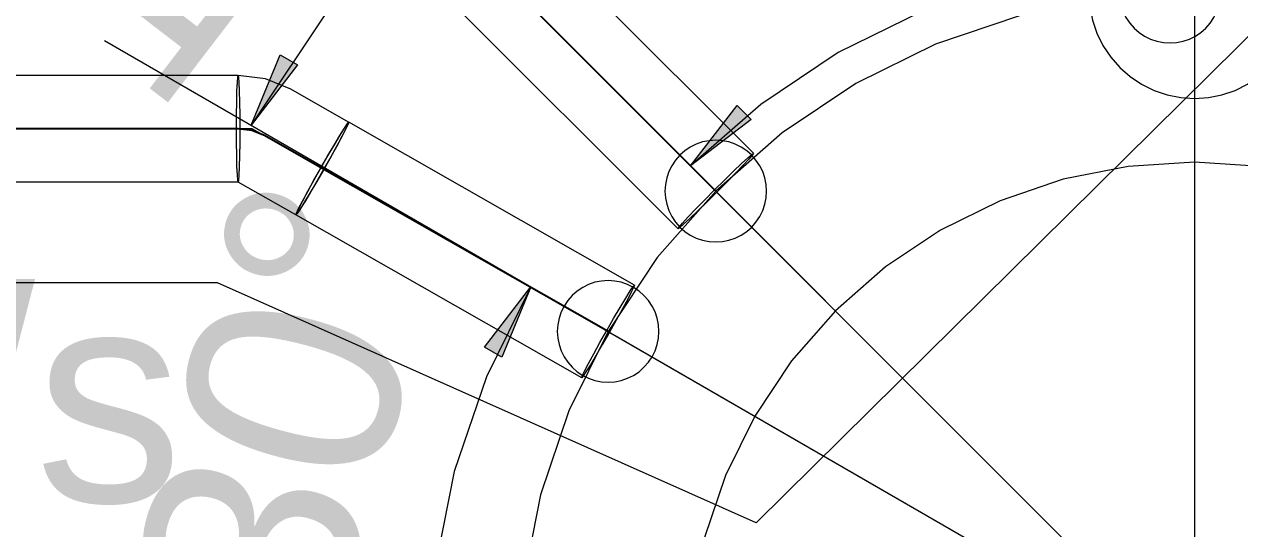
# Model space of a CAD drawing. Extents: x -1 to 1342, y -35 to 723.
# Drawn here: x 514.72 to 529.08, y 247.16 to 253.12 of the extents above; entities that cross this region are included whole.
import ezdxf
from ezdxf.lldxf.tags import DXFTag

# ---------------------------------------------------------------- set-up
doc = ezdxf.new("R2010")
doc.units = 0
doc.layers.get('0').update_dxf_attribs({"lineweight": 18})
for name, color, linetype, lineweight, true_color in [('S_Schmutzwasser', 7, 'Continuous', 18, 0xcc6600), ('S_Schmutzwasser@DELETE-EINSTRICH', 7, 'Continuous', 18, 0xcc6600), ('S_T_Text_Grundleitungen', 2, 'Continuous', 18, 0xffff00), ('X_Mass', 7, 'Continuous', 18, 0x0080ff)]:
    doc.layers.add(name, color=color, linetype=linetype, lineweight=lineweight, true_color=true_color)
doc.styles.get("Standard").update_dxf_attribs({"font": 'arial.ttf'})
tags = doc.linetypes.add('STRICHPUNKT2', pattern=[12.7, 6.35, -3.175, 0, -3.175]).pattern_tags.tags
tags[10:11] = [DXFTag(74, 4), DXFTag(75, 0), DXFTag(340, '0'), DXFTag(46, 0.0), DXFTag(50, 0.0), DXFTag(44, 0.0), DXFTag(45, 0.0)]
tags[8:9] = [DXFTag(74, 4), DXFTag(75, 0), DXFTag(340, '0'), DXFTag(46, 0.0), DXFTag(50, 0.0), DXFTag(44, 0.0), DXFTag(45, 0.0)]
tags[6:7] = [DXFTag(74, 4), DXFTag(75, 0), DXFTag(340, '0'), DXFTag(46, 0.0), DXFTag(50, 0.0), DXFTag(44, 0.0), DXFTag(45, 0.0)]
tags[4:5] = [DXFTag(74, 4), DXFTag(75, 0), DXFTag(340, '0'), DXFTag(46, 0.0), DXFTag(50, 0.0), DXFTag(44, 0.0), DXFTag(45, 0.0)]

# ---------------------------------------------------------------- blocks, each defined once
blk = doc.blocks.new('Kreis-A0SKLQHJLL', base_point=(520.544, 237.489))
at = {"color": 0, "linetype": 'ByBlock', "lineweight": -2, "ltscale": 0.18}
for p, q in [((526.474, 253.217), (525.483, 252.88)), ((525.483, 252.88), (524.544, 252.418)), ((524.544, 252.418), (523.674, 251.836)), ((523.674, 251.836), (522.887, 251.146)), ((522.887, 251.146), (522.197, 250.36)), ((522.197, 250.36), (521.616, 249.489)), ((521.616, 249.489), (521.153, 248.551)), ((521.153, 248.551), (520.817, 247.56)), ((520.817, 247.56), (520.613, 246.534))]:
    blk.add_line(p, q, dxfattribs=at)
blk = doc.blocks.new('Abwassersammelpunkt (Zentrale)-A0SKLQHNLL', base_point=(527.294, 252.239))
at = {"color": 0, "linetype": 'ByBlock', "lineweight": -2, "ltscale": 0.18}
for p, q in [((528.381, 254.729), (528.221, 254.697)), ((528.544, 254.739), (528.381, 254.729)), ((528.707, 254.729), (528.544, 254.739)), ((528.868, 254.697), (528.707, 254.729)), ((527.919, 254.572), (527.783, 254.481)), ((528.066, 254.644), (527.919, 254.572)), ((528.221, 254.697), (528.066, 254.644)), ((529.023, 254.644), (528.868, 254.697)), ((529.169, 254.572), (529.023, 254.644)), ((529.305, 254.481), (529.169, 254.572)), ((527.783, 254.481), (527.66, 254.373)), ((529.428, 254.373), (529.305, 254.481)), ((527.66, 254.373), (527.553, 254.25)), ((529.536, 254.25), (529.428, 254.373)), ((527.553, 254.25), (527.462, 254.114)), ((529.627, 254.114), (529.536, 254.25)), ((527.462, 254.114), (527.389, 253.968)), ((529.699, 253.968), (529.627, 254.114)), ((527.389, 253.968), (527.337, 253.813)), ((529.752, 253.813), (529.699, 253.968)), ((527.337, 253.813), (527.305, 253.653)), ((529.784, 253.653), (529.752, 253.813)), ((527.305, 253.653), (527.294, 253.489)), ((529.794, 253.489), (529.784, 253.653)), ((527.294, 253.489), (527.305, 253.326)), ((529.784, 253.326), (529.794, 253.489)), ((527.305, 253.326), (527.337, 253.166)), ((529.752, 253.166), (529.784, 253.326)), ((527.337, 253.166), (527.389, 253.011)), ((529.699, 253.011), (529.752, 253.166)), ((527.389, 253.011), (527.462, 252.864)), ((529.627, 252.864), (529.699, 253.011)), ((527.462, 252.864), (527.553, 252.728)), ((529.536, 252.728), (529.627, 252.864)), ((527.553, 252.728), (527.66, 252.606)), ((529.428, 252.606), (529.536, 252.728)), ((527.66, 252.606), (527.783, 252.498)), ((529.305, 252.498), (529.428, 252.606)), ((527.783, 252.498), (527.919, 252.407)), ((529.169, 252.407), (529.305, 252.498)), ((527.919, 252.407), (528.066, 252.335)), ((528.066, 252.335), (528.221, 252.282)), ((528.221, 252.282), (528.381, 252.25)), ((528.707, 252.25), (528.868, 252.282)), ((528.868, 252.282), (529.023, 252.335)), ((529.023, 252.335), (529.169, 252.407)), ((528.381, 252.25), (528.544, 252.239)), ((528.544, 252.239), (528.707, 252.25))]:
    blk.add_line(p, q, dxfattribs=at)
blk = doc.blocks.new('Abwassersammelpunkt (Zentrale)-A0SKLQHVLL', base_point=(522.287, 250.546))
at = {"color": 0, "linetype": 'ByBlock', "lineweight": -2, "ltscale": 0.18}
for p, q in [((522.658, 251.701), (522.587, 251.666)), ((522.732, 251.726), (522.658, 251.701)), ((522.809, 251.741), (522.732, 251.726)), ((522.887, 251.746), (522.809, 251.741)), ((522.966, 251.741), (522.887, 251.746)), ((523.043, 251.726), (522.966, 251.741)), ((523.117, 251.701), (523.043, 251.726)), ((523.187, 251.666), (523.117, 251.701)), ((522.463, 251.571), (522.411, 251.512)), ((522.522, 251.622), (522.463, 251.571)), ((522.587, 251.666), (522.522, 251.622)), ((523.253, 251.622), (523.187, 251.666)), ((523.312, 251.571), (523.253, 251.622)), ((523.363, 251.512), (523.312, 251.571)), ((522.368, 251.446), (522.333, 251.376)), ((522.411, 251.512), (522.368, 251.446)), ((523.407, 251.446), (523.363, 251.512)), ((523.442, 251.376), (523.407, 251.446)), ((522.308, 251.302), (522.293, 251.225)), ((522.333, 251.376), (522.308, 251.302)), ((523.467, 251.302), (523.442, 251.376)), ((523.482, 251.225), (523.467, 251.302)), ((522.293, 251.225), (522.287, 251.146)), ((522.287, 251.146), (522.293, 251.068)), ((523.487, 251.146), (523.482, 251.225)), ((523.482, 251.068), (523.487, 251.146)), ((522.293, 251.068), (522.308, 250.991)), ((522.308, 250.991), (522.333, 250.917)), ((523.442, 250.917), (523.467, 250.991)), ((523.467, 250.991), (523.482, 251.068)), ((522.333, 250.917), (522.368, 250.846)), ((522.368, 250.846), (522.411, 250.781)), ((523.363, 250.781), (523.407, 250.846)), ((523.407, 250.846), (523.442, 250.917)), ((522.411, 250.781), (522.463, 250.722)), ((522.463, 250.722), (522.522, 250.67)), ((523.253, 250.67), (523.312, 250.722)), ((523.312, 250.722), (523.363, 250.781)), ((522.522, 250.67), (522.587, 250.627)), ((522.587, 250.627), (522.658, 250.592)), ((522.658, 250.592), (522.732, 250.567)), ((522.732, 250.567), (522.809, 250.551)), ((522.809, 250.551), (522.887, 250.546)), ((522.887, 250.546), (522.966, 250.551)), ((522.966, 250.551), (523.043, 250.567)), ((523.043, 250.567), (523.117, 250.592)), ((523.117, 250.592), (523.187, 250.627)), ((523.187, 250.627), (523.253, 250.67))]:
    blk.add_line(p, q, dxfattribs=at)
blk = doc.blocks.new('Kreis-A0SKLQHZLL', base_point=(522.544, 239.489))
at = {"color": 0, "linetype": 'ByBlock', "lineweight": -2, "ltscale": 0.18}
for p, q in [((527.761, 251.438), (526.991, 251.285)), ((528.544, 251.489), (527.761, 251.438)), ((529.327, 251.438), (528.544, 251.489)), ((530.097, 251.285), (529.327, 251.438)), ((526.991, 251.285), (526.248, 251.033)), ((530.84, 251.033), (530.097, 251.285)), ((526.248, 251.033), (525.544, 250.686)), ((531.544, 250.686), (530.84, 251.033)), ((525.544, 250.686), (524.892, 250.25)), ((532.197, 250.25), (531.544, 250.686)), ((524.892, 250.25), (524.302, 249.732)), ((532.787, 249.732), (532.197, 250.25)), ((524.302, 249.732), (523.784, 249.142)), ((533.304, 249.142), (532.787, 249.732)), ((523.784, 249.142), (523.348, 248.489)), ((533.74, 248.489), (533.304, 249.142)), ((523.348, 248.489), (523.001, 247.786)), ((534.088, 247.786), (533.74, 248.489)), ((523.001, 247.786), (522.749, 247.042)), ((534.34, 247.042), (534.088, 247.786)), ((522.749, 247.042), (522.596, 246.273)), ((534.493, 246.273), (534.34, 247.042)), ((522.596, 246.273), (522.544, 245.489)), ((534.544, 245.489), (534.493, 246.273)), ((522.544, 245.489), (522.596, 244.706)), ((534.493, 244.706), (534.544, 245.489)), ((522.596, 244.706), (522.749, 243.937)), ((534.34, 243.937), (534.493, 244.706)), ((522.749, 243.937), (523.001, 243.193)), ((534.088, 243.193), (534.34, 243.937)), ((523.001, 243.193), (523.348, 242.489)), ((533.74, 242.489), (534.088, 243.193)), ((523.348, 242.489), (523.784, 241.837)), ((533.304, 241.837), (533.74, 242.489)), ((523.784, 241.837), (524.302, 241.247)), ((532.787, 241.247), (533.304, 241.837)), ((524.302, 241.247), (524.892, 240.729)), ((532.197, 240.729), (532.787, 241.247)), ((524.892, 240.729), (525.544, 240.293)), ((531.544, 240.293), (532.197, 240.729)), ((525.544, 240.293), (526.248, 239.946)), ((530.84, 239.946), (531.544, 240.293)), ((526.248, 239.946), (526.991, 239.694)), ((530.097, 239.694), (530.84, 239.946)), ((526.991, 239.694), (527.761, 239.541)), ((529.327, 239.541), (530.097, 239.694)), ((527.761, 239.541), (528.544, 239.489)), ((528.544, 239.489), (529.327, 239.541))]:
    blk.add_line(p, q, dxfattribs=at)
blk = doc.blocks.new('Abwasserleitung-A0SKLQI5LL', base_point=(488.241, 249.786))
at = {"color": 0, "linetype": 'ByBlock', "lineweight": -2, "ltscale": 0.18}
for p, q in [((517.412, 251.883), (508.43, 251.883)), ((521.095, 249.786), (517.412, 251.883))]:
    blk.add_line(p, q, dxfattribs=at)
blk = doc.blocks.new('Abwassersammelpunkt (Zentrale)-A0SKLQI7LL', base_point=(527.654, 252.895))
at = {"color": 0, "linetype": 'ByBlock', "lineweight": -2, "ltscale": 0.18}
for p, q in [((527.954, 254.015), (527.889, 253.971)), ((528.024, 254.049), (527.954, 254.015)), ((528.099, 254.075), (528.024, 254.049)), ((528.176, 254.09), (528.099, 254.075)), ((528.254, 254.095), (528.176, 254.09)), ((528.332, 254.09), (528.254, 254.095)), ((528.409, 254.075), (528.332, 254.09)), ((528.483, 254.049), (528.409, 254.075)), ((528.554, 254.015), (528.483, 254.049)), ((528.619, 253.971), (528.554, 254.015)), ((527.778, 253.86), (527.734, 253.795)), ((527.83, 253.919), (527.778, 253.86)), ((527.889, 253.971), (527.83, 253.919)), ((528.678, 253.919), (528.619, 253.971)), ((528.73, 253.86), (528.678, 253.919)), ((528.773, 253.795), (528.73, 253.86)), ((527.7, 253.725), (527.674, 253.65)), ((527.734, 253.795), (527.7, 253.725)), ((528.808, 253.725), (528.773, 253.795)), ((528.833, 253.65), (528.808, 253.725)), ((527.659, 253.573), (527.654, 253.495)), ((527.674, 253.65), (527.659, 253.573)), ((528.849, 253.573), (528.833, 253.65)), ((528.854, 253.495), (528.849, 253.573)), ((527.654, 253.495), (527.659, 253.417)), ((527.659, 253.417), (527.674, 253.34)), ((528.833, 253.34), (528.849, 253.417)), ((528.849, 253.417), (528.854, 253.495)), ((527.674, 253.34), (527.7, 253.266)), ((528.808, 253.266), (528.833, 253.34)), ((527.7, 253.266), (527.734, 253.195)), ((527.734, 253.195), (527.778, 253.13)), ((527.778, 253.13), (527.83, 253.071)), ((528.678, 253.071), (528.73, 253.13)), ((528.73, 253.13), (528.773, 253.195)), ((528.773, 253.195), (528.808, 253.266)), ((527.83, 253.071), (527.889, 253.019)), ((527.889, 253.019), (527.954, 252.976)), ((528.554, 252.976), (528.619, 253.019)), ((528.619, 253.019), (528.678, 253.071)), ((527.954, 252.976), (528.024, 252.941)), ((528.024, 252.941), (528.099, 252.916)), ((528.099, 252.916), (528.176, 252.9)), ((528.176, 252.9), (528.254, 252.895)), ((528.254, 252.895), (528.332, 252.9)), ((528.332, 252.9), (528.409, 252.916)), ((528.409, 252.916), (528.483, 252.941)), ((528.483, 252.941), (528.554, 252.976))]:
    blk.add_line(p, q, dxfattribs=at)
blk = doc.blocks.new('Abwassersammelpunkt (Zentrale)-A0SKLQIHLL', base_point=(521.016, 248.889))
at = {"color": 0, "linetype": 'ByBlock', "lineweight": -2, "ltscale": 0.18}
for p, q in [((521.316, 250.009), (521.251, 249.965)), ((521.386, 250.044), (521.316, 250.009)), ((521.461, 250.069), (521.386, 250.044)), ((521.538, 250.084), (521.461, 250.069)), ((521.616, 250.089), (521.538, 250.084)), ((521.694, 250.084), (521.616, 250.089)), ((521.771, 250.069), (521.694, 250.084)), ((521.846, 250.044), (521.771, 250.069)), ((521.916, 250.009), (521.846, 250.044)), ((521.981, 249.965), (521.916, 250.009)), ((521.14, 249.855), (521.096, 249.789)), ((521.192, 249.914), (521.14, 249.855)), ((521.251, 249.965), (521.192, 249.914)), ((522.04, 249.914), (521.981, 249.965)), ((522.092, 249.855), (522.04, 249.914)), ((522.136, 249.789), (522.092, 249.855)), ((521.062, 249.719), (521.037, 249.645)), ((521.096, 249.789), (521.062, 249.719)), ((522.17, 249.719), (522.136, 249.789)), ((522.196, 249.645), (522.17, 249.719)), ((521.021, 249.568), (521.016, 249.489)), ((521.037, 249.645), (521.021, 249.568)), ((522.211, 249.568), (522.196, 249.645)), ((522.216, 249.489), (522.211, 249.568)), ((521.016, 249.489), (521.021, 249.411)), ((521.021, 249.411), (521.037, 249.334)), ((522.196, 249.334), (522.211, 249.411)), ((522.211, 249.411), (522.216, 249.489)), ((521.037, 249.334), (521.062, 249.26)), ((521.062, 249.26), (521.096, 249.189)), ((522.136, 249.189), (522.17, 249.26)), ((522.17, 249.26), (522.196, 249.334)), ((521.096, 249.189), (521.14, 249.124)), ((521.14, 249.124), (521.192, 249.065)), ((522.04, 249.065), (522.092, 249.124)), ((522.092, 249.124), (522.136, 249.189)), ((521.192, 249.065), (521.251, 249.013)), ((521.251, 249.013), (521.316, 248.97)), ((521.316, 248.97), (521.386, 248.935)), ((521.846, 248.935), (521.916, 248.97)), ((521.916, 248.97), (521.981, 249.013)), ((521.981, 249.013), (522.04, 249.065)), ((521.386, 248.935), (521.461, 248.91)), ((521.461, 248.91), (521.538, 248.895)), ((521.538, 248.895), (521.616, 248.889)), ((521.616, 248.889), (521.694, 248.895)), ((521.694, 248.895), (521.771, 248.91)), ((521.771, 248.91), (521.846, 248.935))]:
    blk.add_line(p, q, dxfattribs=at)
blk = doc.blocks.new('Abwasserleitung-A0SKLQIJLL', base_point=(505.841, 251.571))
at = {"color": 0, "linetype": 'ByBlock', "lineweight": -2, "ltscale": 0.18}
blk.add_line((516.438, 257.596), (522.463, 251.571), dxfattribs=at)
blk = doc.blocks.new('Maß-A0SKLQKLLL', base_point=(521.177, 245.489))
at = {"color": 0, "linetype": 'ByBlock', "lineweight": -2, "ltscale": 0.18}
for p, q in [((528.544, 255.908), (528.544, 245.489)), ((527.652, 253.791), (527.652, 254.026)), ((527.652, 254.026), (528.544, 253.908)), ((528.544, 253.908), (527.445, 253.836)), ((528.544, 253.908), (527.652, 253.791)), ((527.445, 253.836), (526.365, 253.622)), ((526.365, 253.622), (525.322, 253.268)), ((525.322, 253.268), (524.335, 252.781)), ((521.177, 252.857), (528.544, 245.489)), ((524.335, 252.781), (523.419, 252.169)), ((523.419, 252.169), (522.591, 251.443)), ((522.591, 251.443), (523.139, 252.157)), ((523.139, 252.157), (523.305, 251.99)), ((523.305, 251.99), (522.591, 251.443))]:
    blk.add_line(p, q, dxfattribs=at)
for points in [[(528.544, 253.908), (527.652, 253.908), (527.652, 254.026)], [(527.652, 253.791), (528.544, 253.908), (527.652, 253.908)], [(523.305, 251.99), (523.012, 251.99), (523.139, 252.157)], [(522.591, 251.443), (523.305, 251.99), (523.012, 251.99)]]:
    blk.add_solid(points, dxfattribs=at)
at = {"color": 0, "linetype": 'ByBlock', "lineweight": -2, "ltscale": 0.18, "insert": (521.737, 255.391), "char_height": 2.5, "attachment_point": 1, "rotation": 22.5}
blk.add_mtext('{\\fArial;45°}', dxfattribs=at)
blk = doc.blocks.new('Maß-A0SKLQKNLL', base_point=(514.271, 245.489))
at = {"color": 0, "linetype": 'ByBlock', "lineweight": -2, "ltscale": 0.18}
for p, q in [((518.029, 256.004), (528.544, 245.489)), ((519.444, 254.59), (518.334, 253.324)), ((518.73, 254.042), (519.444, 254.59)), ((519.444, 254.59), (518.896, 253.876)), ((518.896, 253.876), (518.73, 254.042)), ((518.334, 253.324), (517.398, 251.925)), ((515.666, 252.925), (528.544, 245.489)), ((517.398, 251.925), (517.743, 252.756)), ((517.743, 252.756), (517.946, 252.639)), ((517.946, 252.639), (517.398, 251.925))]:
    blk.add_line(p, q, dxfattribs=at)
for points in [[(519.023, 254.042), (518.73, 254.042), (519.444, 254.59)], [(518.896, 253.876), (519.023, 254.042), (518.73, 254.042)], [(517.946, 252.639), (517.694, 252.639), (517.743, 252.756)], [(517.398, 251.925), (517.946, 252.639), (517.694, 252.639)]]:
    blk.add_solid(points, dxfattribs=at)
at = {"color": 0, "linetype": 'ByBlock', "lineweight": -2, "ltscale": 0.18, "insert": (514.271, 253.505), "char_height": 2.5, "attachment_point": 1, "rotation": 52.5}
blk.add_mtext('{\\fArial;15°}', dxfattribs=at)
blk = doc.blocks.new('Maß-A0SKLQKPLL', base_point=(515.946, 245.489))
at = {"color": 0, "linetype": 'ByBlock', "lineweight": -2, "ltscale": 0.18}
for p, q in [((518.972, 251.016), (528.544, 245.489)), ((520.156, 249.302), (520.704, 250.016)), ((520.704, 250.016), (520.18, 248.954)), ((520.704, 250.016), (520.359, 249.185)), ((520.359, 249.185), (520.156, 249.302)), ((520.18, 248.954), (519.799, 247.833)), ((519.799, 247.833), (519.568, 246.671)), ((519.568, 246.671), (519.491, 245.489)), ((519.491, 245.489), (519.373, 246.382)), ((519.373, 246.382), (519.608, 246.382)), ((519.608, 246.382), (519.491, 245.489)), ((517.491, 245.489), (528.544, 245.489))]:
    blk.add_line(p, q, dxfattribs=at)
for points in [[(520.408, 249.302), (520.156, 249.302), (520.704, 250.016)], [(520.359, 249.185), (520.408, 249.302), (520.156, 249.302)], [(519.491, 245.489), (519.608, 246.382), (519.373, 246.382)]]:
    blk.add_solid(points, dxfattribs=at)
at = {"color": 0, "linetype": 'ByBlock', "lineweight": -2, "ltscale": 0.18, "insert": (515.946, 246.331), "char_height": 2.5, "attachment_point": 1, "rotation": 75}
blk.add_mtext('{\\fArial;30°}', dxfattribs=at)
blk = doc.blocks.new('Rohr-A0SKLQL3LL', base_point=(516.699, 250.701))
at = {"color": 0, "linetype": 'ByBlock', "lineweight": -2, "ltscale": 0.18}
for p, q in [((517.524, 257.282), (517.571, 257.323)), ((517.578, 257.316), (517.537, 257.268)), ((517.571, 257.323), (517.59, 257.335)), ((517.59, 257.335), (517.578, 257.316)), ((523.333, 251.592), (517.59, 257.335)), ((517.356, 257.123), (517.45, 257.214)), ((517.469, 257.195), (517.379, 257.1)), ((517.45, 257.214), (517.524, 257.282)), ((517.537, 257.268), (517.469, 257.195)), ((517.131, 256.903), (517.247, 257.017)), ((517.247, 257.017), (517.356, 257.123)), ((517.379, 257.1), (517.273, 256.992)), ((517.016, 256.787), (517.131, 256.903)), ((517.158, 256.876), (517.042, 256.761)), ((517.273, 256.992), (517.158, 256.876)), ((516.91, 256.678), (517.016, 256.787)), ((517.042, 256.761), (516.933, 256.655)), ((516.752, 256.51), (516.82, 256.584)), ((516.82, 256.584), (516.91, 256.678)), ((516.933, 256.655), (516.839, 256.565)), ((516.699, 256.444), (516.711, 256.462)), ((516.718, 256.455), (516.699, 256.444)), ((522.442, 250.701), (516.699, 256.444)), ((516.711, 256.462), (516.752, 256.51)), ((516.765, 256.497), (516.718, 256.455)), ((516.839, 256.565), (516.765, 256.497)), ((523.267, 251.539), (523.314, 251.58)), ((523.321, 251.573), (523.28, 251.525)), ((523.314, 251.58), (523.333, 251.592)), ((523.333, 251.592), (523.321, 251.573)), ((523.099, 251.381), (523.193, 251.471)), ((523.212, 251.452), (523.122, 251.357)), ((523.193, 251.471), (523.267, 251.539)), ((523.28, 251.525), (523.212, 251.452)), ((522.874, 251.16), (522.99, 251.275)), ((522.99, 251.275), (523.099, 251.381)), ((523.122, 251.357), (523.016, 251.249)), ((522.759, 251.044), (522.874, 251.16)), ((522.901, 251.133), (522.785, 251.018)), ((523.016, 251.249), (522.901, 251.133)), ((522.653, 250.935), (522.759, 251.044)), ((522.785, 251.018), (522.676, 250.912)), ((522.495, 250.767), (522.563, 250.841)), ((522.563, 250.841), (522.653, 250.935)), ((522.676, 250.912), (522.582, 250.822)), ((522.442, 250.701), (522.454, 250.719)), ((522.461, 250.713), (522.442, 250.701)), ((522.454, 250.719), (522.495, 250.767)), ((522.508, 250.754), (522.461, 250.713)), ((522.582, 250.822), (522.508, 250.754))]:
    blk.add_line(p, q, dxfattribs=at)
at = {"color": 0, "linetype": 'STRICHPUNKT2', "lineweight": 25, "ltscale": 0.25}
blk.add_line((522.887, 251.146), (517.145, 256.889), dxfattribs=at)
blk = doc.blocks.new('Polygon-A0SKLQLDLL', base_point=(486.576, 247.227))
at = {"color": 0, "linetype": 'ByBlock', "lineweight": -2, "ltscale": 0.18}
for p, q in [((531.798, 255.56), (523.365, 247.227)), ((517, 250.064), (506.002, 250.064)), ((523.365, 247.227), (517, 250.064))]:
    blk.add_line(p, q, dxfattribs=at)
blk = doc.blocks.new('Rohr-A0SKLQM1LL', base_point=(517.928, 248.942))
at = {"color": 0, "linetype": 'ByBlock', "lineweight": -2, "ltscale": 0.18}
for p, q in [((518.449, 251.805), (518.502, 251.891)), ((518.518, 251.881), (518.472, 251.792)), ((518.502, 251.891), (518.537, 251.943)), ((518.545, 251.938), (518.518, 251.881)), ((518.537, 251.943), (518.552, 251.959)), ((518.552, 251.959), (518.545, 251.938)), ((521.928, 250.037), (518.552, 251.959)), ((518.305, 251.562), (518.382, 251.694)), ((518.382, 251.694), (518.449, 251.805)), ((518.472, 251.792), (518.41, 251.677)), ((518.224, 251.421), (518.305, 251.562)), ((518.41, 251.677), (518.336, 251.544)), ((518.143, 251.279), (518.224, 251.421)), ((518.336, 251.544), (518.256, 251.402)), ((518.07, 251.146), (518.143, 251.279)), ((518.175, 251.261), (518.098, 251.13)), ((518.256, 251.402), (518.175, 251.261)), ((518.008, 251.031), (518.07, 251.146)), ((518.098, 251.13), (518.031, 251.018)), ((517.962, 250.942), (518.008, 251.031)), ((518.031, 251.018), (517.978, 250.933)), ((517.928, 250.864), (517.935, 250.885)), ((517.943, 250.88), (517.928, 250.864)), ((521.304, 248.942), (517.928, 250.864)), ((517.935, 250.885), (517.962, 250.942)), ((517.978, 250.933), (517.943, 250.88)), ((521.825, 249.883), (521.878, 249.968)), ((521.878, 249.968), (521.913, 250.021)), ((521.921, 250.016), (521.894, 249.959)), ((521.913, 250.021), (521.928, 250.037)), ((521.928, 250.037), (521.921, 250.016)), ((521.758, 249.771), (521.825, 249.883)), ((521.848, 249.87), (521.786, 249.755)), ((521.894, 249.959), (521.848, 249.87)), ((521.681, 249.64), (521.758, 249.771)), ((521.786, 249.755), (521.713, 249.622)), ((521.6, 249.499), (521.681, 249.64)), ((521.713, 249.622), (521.632, 249.48)), ((521.52, 249.357), (521.6, 249.499)), ((521.632, 249.48), (521.551, 249.339)), ((521.446, 249.224), (521.52, 249.357)), ((521.551, 249.339), (521.474, 249.208)), ((521.338, 249.02), (521.384, 249.109)), ((521.384, 249.109), (521.446, 249.224)), ((521.474, 249.208), (521.407, 249.096)), ((521.304, 248.942), (521.311, 248.963)), ((521.311, 248.963), (521.338, 249.02)), ((521.354, 249.011), (521.319, 248.958)), ((521.407, 249.096), (521.354, 249.011)), ((521.319, 248.958), (521.304, 248.942))]:
    blk.add_line(p, q, dxfattribs=at)
at = {"color": 0, "linetype": 'STRICHPUNKT2', "lineweight": 25, "ltscale": 0.25}
blk.add_line((521.616, 249.489), (518.24, 251.412), dxfattribs=at)
blk = doc.blocks.new('Bogen 88.5°-A0SKLQM3LL', base_point=(517.227, 250.864))
at = {"color": 0, "linetype": 'ByBlock', "lineweight": -2, "ltscale": 0.18}
for p, q in [((517.232, 252.332), (517.236, 252.431)), ((517.236, 252.431), (517.241, 252.493)), ((517.241, 252.493), (517.246, 252.513)), ((517.246, 252.513), (517.251, 252.49)), ((517.568, 252.471), (517.246, 252.513)), ((517.251, 252.49), (517.255, 252.426)), ((517.255, 252.426), (517.259, 252.325)), ((517.869, 252.348), (517.568, 252.471)), ((517.229, 252.202), (517.232, 252.332)), ((517.259, 252.325), (517.262, 252.194)), ((518.551, 251.959), (517.869, 252.348)), ((517.227, 252.051), (517.229, 252.202)), ((517.262, 252.194), (517.264, 252.041)), ((517.227, 251.888), (517.227, 252.051)), ((517.264, 252.041), (517.264, 251.878)), ((517.227, 251.725), (517.227, 251.888)), ((517.264, 251.878), (517.264, 251.715)), ((518.447, 251.803), (518.5, 251.889)), ((518.519, 251.884), (518.473, 251.796)), ((518.5, 251.889), (518.536, 251.942)), ((518.546, 251.939), (518.519, 251.884)), ((518.536, 251.942), (518.551, 251.959)), ((518.551, 251.959), (518.546, 251.939)), ((517.229, 251.572), (517.227, 251.725)), ((517.264, 251.715), (517.262, 251.564)), ((518.379, 251.69), (518.447, 251.803)), ((518.473, 251.796), (518.412, 251.681)), ((517.232, 251.441), (517.229, 251.572)), ((517.262, 251.564), (517.259, 251.434)), ((518.221, 251.417), (518.302, 251.558)), ((518.339, 251.549), (518.259, 251.407)), ((518.302, 251.558), (518.379, 251.69)), ((518.412, 251.681), (518.339, 251.549)), ((517.236, 251.34), (517.232, 251.441)), ((517.259, 251.434), (517.255, 251.335)), ((518.141, 251.275), (518.221, 251.417)), ((518.259, 251.407), (518.177, 251.265)), ((517.24, 251.276), (517.236, 251.34)), ((517.245, 251.253), (517.24, 251.276)), ((517.25, 251.273), (517.245, 251.253)), ((517.255, 251.335), (517.25, 251.273)), ((518.068, 251.142), (518.141, 251.275)), ((518.177, 251.265), (518.1, 251.134)), ((517.928, 250.864), (517.245, 251.253)), ((518.006, 251.028), (518.068, 251.142)), ((518.1, 251.134), (518.033, 251.021)), ((517.96, 250.94), (518.006, 251.028)), ((518.033, 251.021), (517.979, 250.935)), ((517.928, 250.864), (517.934, 250.884)), ((517.944, 250.882), (517.928, 250.864)), ((517.934, 250.884), (517.96, 250.94)), ((517.979, 250.935), (517.944, 250.882))]:
    blk.add_line(p, q, dxfattribs=at)
at = {"color": 0, "linetype": 'STRICHPUNKT2', "lineweight": 25, "ltscale": 0.25}
for p, q in [((517.407, 251.862), (517.246, 251.883)), ((517.557, 251.801), (517.407, 251.862)), ((518.24, 251.412), (517.557, 251.801))]:
    blk.add_line(p, q, dxfattribs=at)
blk = doc.blocks.new('Rohr-A0SKLQM5LL', base_point=(509.41, 251.253))
at = {"color": 0, "linetype": 'ByBlock', "lineweight": -2, "ltscale": 0.18}
for p, q in [((509.416, 252.329), (509.42, 252.429)), ((509.42, 252.429), (509.424, 252.492)), ((509.424, 252.492), (509.429, 252.513)), ((509.429, 252.513), (509.434, 252.492)), ((517.246, 252.513), (509.429, 252.513)), ((509.434, 252.492), (509.439, 252.429)), ((509.439, 252.429), (509.443, 252.329)), ((517.232, 252.329), (517.236, 252.429)), ((517.236, 252.429), (517.241, 252.492)), ((517.241, 252.492), (517.246, 252.513)), ((517.246, 252.513), (517.25, 252.492)), ((517.25, 252.492), (517.255, 252.429)), ((517.255, 252.429), (517.259, 252.329)), ((509.413, 252.198), (509.416, 252.329)), ((509.443, 252.329), (509.446, 252.198)), ((517.229, 252.198), (517.232, 252.329)), ((517.259, 252.329), (517.262, 252.198)), ((509.411, 252.046), (509.413, 252.198)), ((509.446, 252.198), (509.448, 252.046)), ((517.227, 252.046), (517.229, 252.198)), ((517.262, 252.198), (517.264, 252.046)), ((509.41, 251.883), (509.411, 252.046)), ((509.448, 252.046), (509.448, 251.883)), ((517.227, 251.883), (517.227, 252.046)), ((517.264, 252.046), (517.264, 251.883)), ((509.411, 251.72), (509.41, 251.883)), ((509.448, 251.883), (509.448, 251.72)), ((517.227, 251.72), (517.227, 251.883)), ((517.264, 251.883), (517.264, 251.72)), ((509.413, 251.568), (509.411, 251.72)), ((509.448, 251.72), (509.446, 251.568)), ((517.229, 251.568), (517.227, 251.72)), ((517.264, 251.72), (517.262, 251.568)), ((509.416, 251.438), (509.413, 251.568)), ((509.446, 251.568), (509.443, 251.438)), ((517.232, 251.438), (517.229, 251.568)), ((517.262, 251.568), (517.259, 251.438)), ((509.42, 251.337), (509.416, 251.438)), ((509.443, 251.438), (509.439, 251.337)), ((517.236, 251.337), (517.232, 251.438)), ((517.259, 251.438), (517.255, 251.337)), ((509.424, 251.275), (509.42, 251.337)), ((509.429, 251.253), (509.424, 251.275)), ((509.434, 251.275), (509.429, 251.253)), ((509.439, 251.337), (509.434, 251.275)), ((517.241, 251.275), (517.236, 251.337)), ((517.246, 251.253), (517.241, 251.275)), ((517.25, 251.275), (517.246, 251.253)), ((517.255, 251.337), (517.25, 251.275)), ((517.246, 251.253), (509.429, 251.253))]:
    blk.add_line(p, q, dxfattribs=at)
at = {"color": 0, "linetype": 'STRICHPUNKT2', "lineweight": 25, "ltscale": 0.25}
blk.add_line((517.246, 251.883), (509.429, 251.883), dxfattribs=at)

msp = doc.modelspace()

# ---------------------------------------------------------------- block references
at = {"layer": 'S_Schmutzwasser', "color": 1, "ltscale": 0.18, "true_color": 0xff0000}
msp.add_blockref('Polygon-A0SKLQLDLL', (486.576, 247.227), dxfattribs=at)
at = {"layer": 'S_Schmutzwasser', "ltscale": 0.18}
for name, p in [('Rohr-A0SKLQL3LL', (516.699, 250.701)), ('Kreis-A0SKLQHJLL', (520.544, 237.489)), ('Rohr-A0SKLQM5LL', (509.41, 251.253)), ('Bogen 88.5°-A0SKLQM3LL', (517.227, 250.864)), ('Rohr-A0SKLQM1LL', (517.928, 248.942)), ('Kreis-A0SKLQHZLL', (522.544, 239.489))]:
    msp.add_blockref(name, p, dxfattribs=at)
at = {"layer": 'S_Schmutzwasser@DELETE-EINSTRICH', "ltscale": 0.18}
for name, p in [('Abwasserleitung-A0SKLQI5LL', (488.241, 249.786)), ('Abwasserleitung-A0SKLQIJLL', (505.841, 251.571)), ('Abwassersammelpunkt (Zentrale)-A0SKLQHNLL', (527.294, 252.239)), ('Abwassersammelpunkt (Zentrale)-A0SKLQI7LL', (527.654, 252.895)), ('Abwassersammelpunkt (Zentrale)-A0SKLQHVLL', (522.287, 250.546)), ('Abwassersammelpunkt (Zentrale)-A0SKLQIHLL', (521.016, 248.889))]:
    msp.add_blockref(name, p, dxfattribs=at)
at = {"layer": 'X_Mass', "ltscale": 0.18}
for name, p in [('Maß-A0SKLQKNLL', (514.271, 245.489)), ('Maß-A0SKLQKLLL', (521.177, 245.489)), ('Maß-A0SKLQKPLL', (515.946, 245.489))]:
    msp.add_blockref(name, p, dxfattribs=at)

# ---------------------------------------------------------------- texts
at = {"layer": 'S_T_Text_Grundleitungen', "color": 24, "ltscale": 0.18, "true_color": 0x993300, "insert": (483.399, 249.974), "char_height": 2.5, "attachment_point": 1}
msp.add_mtext('{\\fArial;PE125 2.0% → 2.0l/s}', dxfattribs=at)

doc.saveas('drawing.dxf')
